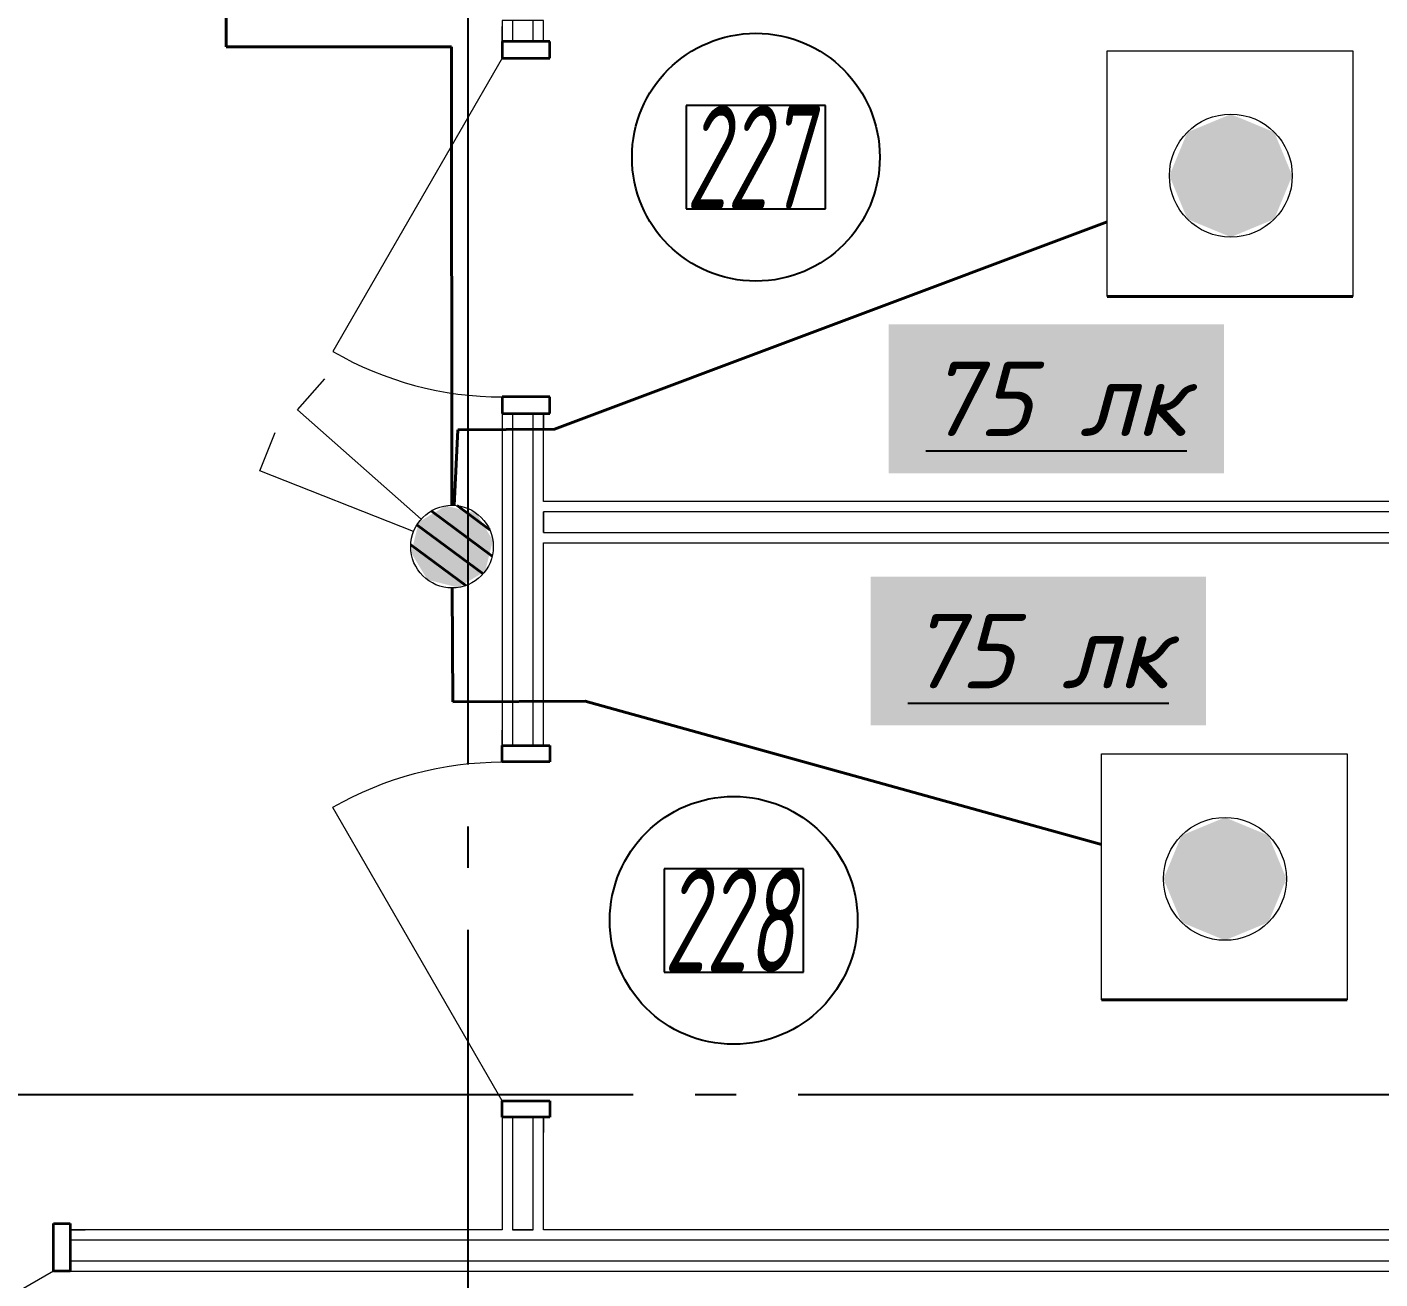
# Model space of a CAD drawing. Header units: millimetres. Extents: x 0 to 1286, y 0 to 420.
# Drawn here: x 267.51 to 300.27, y 155.13 to 185.44 of the extents above; entities that cross this region are included whole.
import ezdxf

# ---------------------------------------------------------------- set-up
doc = ezdxf.new("R2010")
doc.units = ezdxf.units.MM
doc.linetypes.add('ГОСТ 2.303 5', pattern=[24, 20, -1.5, 1, -1.5])
for name, color, linetype in [('Viewport2ForCustomObjects_0', 7, 'Continuous'), ('Номер помещения', 7, 'Continuous'), ('СПКБ-0000-000-АР#002$0$Двери ArchiCAD', 7, 'Continuous'), ('СПКБ-0000-000-АР#002$0$Стены', 7, 'Continuous'), ('Строительные оси', 7, 'Continuous'), ('ЭО_РАБОЧЕЕ ОСВЕЩЕНИЕ', 7, 'Continuous')]:
    doc.layers.add(name, color=color, linetype=linetype)
for name, color, linetype, lineweight, true_color in [('СПКБ-0000-000-АР#002$0$Двери ArchiCAD_Ном._пера__161', 7, 'Continuous', 13, 0xe11606), ('СПКБ-0000-000-АР#002$0$Двери ArchiCAD_Ном._пера__23', 7, 'Continuous', 35, 0xff6600), ('СПКБ-0000-000-АР#002$0$Двери ArchiCAD_Ном._пера__3', 7, 'Continuous', 18, 0xff6600), ('СПКБ-0000-000-АР#002$0$Стены_Ном._пера__161', 7, 'Continuous', 13, 0xe11606)]:
    doc.layers.add(name, color=color, linetype=linetype, lineweight=lineweight, true_color=true_color)
doc.styles.add('1.8', font='isocpeui.ttf', dxfattribs={"height": 1.8})
doc.styles.add('CustomTextStyle34', font='isocpeui.ttf', dxfattribs={"width": 0.581008, "height": 2.5})
doc.styles.add('CustomTextStyle35', font='isocpeui.ttf', dxfattribs={"width": 0.592404, "height": 2.5})
pattern_1 = [(0, (0, 0), (0, 75), [0, -75])]

# ---------------------------------------------------------------- blocks, each defined once
blk = doc.blocks.new('*E728')
at = {"layer": 'Номер помещения', "color": 7, "linetype": 'Continuous', "true_color": 0xffffff}
for p, q in [((-50.908, 62.806), (-54.283, 62.806)), ((-54.283, 62.806), (-54.283, 60.306)), ((-50.908, 60.306), (-50.908, 62.806)), ((-54.283, 60.306), (-50.908, 60.306)), ((-54.283, 60.306), (-54.283, 60.306)), ((-51.445, 44.333), (-54.82, 44.333)), ((-54.82, 44.333), (-54.82, 41.833)), ((-51.445, 41.833), (-51.445, 44.333)), ((-54.82, 41.833), (-51.445, 41.833)), ((-54.82, 41.833), (-54.82, 41.833))]:
    blk.add_line(p, q, dxfattribs=at)
at = {"layer": 'Номер помещения', "color": 6, "linetype": 'Continuous'}
for centre in [(-52.595, 61.556), (-53.133, 43.083)]:
    blk.add_circle(centre, 3, dxfattribs=at)
at = {"layer": 'Строительные оси', "color": 3, "linetype": 'ГОСТ 2.303 5', "lineweight": 25}
for p, q in [((-59.569, 258.857), (-59.569, -45.143)), ((280.431, 38.857), (-283.569, 38.857))]:
    blk.add_line(p, q, dxfattribs=at)
at = {"layer": 'ЭО_РАБОЧЕЕ ОСВЕЩЕНИЕ', "color": 5, "lineweight": 40}
for p, q in [((-65.418, 73.727), (-65.418, 64.231)), ((-65.418, 64.231), (-59.966, 64.231)), ((-59.966, 64.231), (-59.954, 53.13)), ((-44.087, 59.989), (-57.474, 54.974)), ((-38.137, 58.184), (-44.087, 58.184)), ((-59.809, 54.957), (-59.902, 53.129)), ((-57.474, 54.974), (-59.809, 54.957)), ((-59.039, 52.537), (-59.83, 53.123)), ((-58.98, 51.9), (-60.457, 52.994)), ((-59.201, 51.471), (-60.802, 52.657)), ((-59.618, 51.188), (-60.952, 52.175)), ((-59.947, 51.13), (-59.931, 48.37)), ((-59.931, 48.37), (-56.731, 48.388)), ((-56.731, 48.388), (-44.229, 44.918)), ((-38.279, 41.162), (-44.229, 41.162))]:
    blk.add_line(p, q, dxfattribs=at)
at = {"layer": 'ЭО_РАБОЧЕЕ ОСВЕЩЕНИЕ', "color": 7, "lineweight": 0}
for p, q in [((-44.087, 64.134), (-38.137, 64.134)), ((-44.087, 58.184), (-44.087, 64.134)), ((-38.137, 64.134), (-38.137, 58.184)), ((-63.696, 55.445), (-63.033, 56.194)), ((-60.701, 52.793), (-63.696, 55.445)), ((-64.604, 53.965), (-64.237, 54.895)), ((-60.883, 52.497), (-64.604, 53.965)), ((-44.229, 47.112), (-38.279, 47.112)), ((-44.229, 41.162), (-44.229, 47.112)), ((-38.279, 47.112), (-38.279, 41.162))]:
    blk.add_line(p, q, dxfattribs=at)
for centre, radius in [((-41.095, 61.11), 1.488), ((-59.953, 52.13), 1), ((-41.236, 44.088), 1.488)]:
    blk.add_circle(centre, radius, dxfattribs=at)
at = {"layer": 'ЭО_РАБОЧЕЕ ОСВЕЩЕНИЕ', "color": 5, "lineweight": 0}
for points in [[(-41.095, 62.597), (-42.147, 62.161), (-40.043, 62.161)], [(-42.147, 62.161), (-42.583, 61.11), (-39.608, 61.11)], [(-42.147, 62.161), (-40.043, 62.161), (-39.608, 61.11)], [(-42.583, 61.11), (-42.147, 60.058), (-40.043, 60.058)], [(-42.583, 61.11), (-39.608, 61.11), (-40.043, 60.058)], [(-42.147, 60.058), (-40.043, 60.058), (-41.095, 59.622)], [(-60.1, 53.119), (-60.409, 52.934), (-59.358, 52.934)], [(-60.409, 52.934), (-60.756, 52.725), (-59.233, 52.725)], [(-60.409, 52.934), (-59.358, 52.934), (-59.233, 52.725)], [(-60.756, 52.725), (-60.868, 52.277), (-58.964, 52.277)], [(-60.756, 52.725), (-59.233, 52.725), (-58.964, 52.277)], [(-60.868, 52.277), (-60.942, 51.983), (-59.037, 51.983)], [(-60.868, 52.277), (-58.964, 52.277), (-59.037, 51.983)], [(-60.942, 51.983), (-60.673, 51.535), (-59.149, 51.535)], [(-60.942, 51.983), (-59.037, 51.983), (-59.149, 51.535)], [(-60.673, 51.535), (-60.548, 51.327), (-59.496, 51.327)], [(-60.673, 51.535), (-59.149, 51.535), (-59.496, 51.327)], [(-60.548, 51.327), (-59.496, 51.327), (-59.805, 51.141)], [(-41.236, 45.575), (-42.288, 45.139), (-40.184, 45.139)], [(-42.288, 45.139), (-42.724, 44.088), (-39.749, 44.088)], [(-42.288, 45.139), (-40.184, 45.139), (-39.749, 44.088)], [(-42.724, 44.088), (-42.288, 43.036), (-40.184, 43.036)], [(-42.724, 44.088), (-39.749, 44.088), (-40.184, 43.036)], [(-42.288, 43.036), (-40.184, 43.036), (-41.236, 42.6)]]:
    blk.add_solid(points, dxfattribs=at)
at = {"layer": 'Номер помещения', "linetype": 'Continuous'}
for s, style, width, p in [('227', 'CustomTextStyle34', 0.581008, (-54.283, 60.306)), ('228', 'CustomTextStyle35', 0.592404, (-54.82, 41.833))]:
    blk.add_text(s, height=2.5, dxfattribs=dict(at, style=style, width=width)).set_placement(p)
blk = doc.blocks.new('СПКБ-0000-000-АР#002$0$Однопольная Дверь 19_3')
at = {"layer": 'СПКБ-0000-000-АР#002$0$Двери ArchiCAD_Ном._пера__161', "color": 12, "linetype": 'Continuous', "lineweight": 13, "true_color": 0xe11606}
for p, q in [((-450, 0), (-487, 0)), ((-450, 0), (-450, -25)), ((450, 0), (450, -25)), ((450, 0), (487, 0)), ((-450, -25), (-450, -75)), ((450, -25), (450, -75)), ((-450, -75), (-450, -100)), ((450, -75), (450, -100)), ((-450, -100), (-487, -100)), ((450, -100), (487, -100))]:
    blk.add_line(p, q, dxfattribs=at)
at = {"layer": 'СПКБ-0000-000-АР#002$0$Двери ArchiCAD_Ном._пера__23', "color": 30, "linetype": 'Continuous', "lineweight": 35, "true_color": 0xff6600}
for p, q in [((-410, 0), (-450, 0)), ((-450, 0), (-450, -115)), ((-410, -115), (-410, 0)), ((450, 0), (410, 0)), ((410, 0), (410, -115)), ((450, -115), (450, 0)), ((-450, -115), (-410, -115)), ((410, -115), (450, -115))]:
    blk.add_line(p, q, dxfattribs=at)
at = {"layer": 'СПКБ-0000-000-АР#002$0$Двери ArchiCAD_Ном._пера__3', "color": 30, "linetype": 'Continuous', "lineweight": 18, "true_color": 0xff6600}
blk.add_line((410, 0), (-300.1, 410), dxfattribs=at)
blk.add_arc((410, 0), 820, 150, 180, dxfattribs=at)
blk = doc.blocks.new('СПКБ-0000-000-АР#002$0$Стена_72', base_point=(-5773.6, 6486.7))
at = {"layer": 'СПКБ-0000-000-АР#002$0$Стены_Ном._пера__161', "linetype": 'Continuous', "lineweight": 13, "true_color": 0xe11606}
h = blk.add_hatch(dxfattribs=at)
h.set_pattern_fill('ГИПС', color=12, style=0, pattern_type=2)
h.set_pattern_definition(pattern_1)
h.paths.add_polyline_path([(-5873.6, 6486.7), (-5873.6, 6435.3), (-5848.6, 6435.3), (-5848.6, 6486.7)])
h = blk.add_hatch(dxfattribs=at)
h.set_pattern_fill('ГИПС', color=12, style=0, pattern_type=2)
h.set_pattern_definition(pattern_1)
h.paths.add_polyline_path([(-5798.6, 6486.7), (-5798.6, 6435.3), (-5773.6, 6435.3), (-5773.6, 6486.7)])
h = blk.add_hatch(dxfattribs=at)
h.set_pattern_fill('ГИПС', color=12, style=0, pattern_type=2)
h.set_pattern_definition(pattern_1)
h.paths.add_polyline_path([(-5873.6, 5535.3), (-5873.6, 4731.8), (-5848.6, 4731.8), (-5848.6, 5535.3)])
h = blk.add_hatch(dxfattribs=at)
h.set_pattern_fill('ГИПС', color=12, style=0, pattern_type=2)
h.set_pattern_definition(pattern_1)
h.paths.add_polyline_path([(-5798.6, 5535.3), (-5798.6, 4731.8), (-5773.6, 4731.8), (-5773.6, 5535.3)])
h = blk.add_hatch(dxfattribs=at)
h.set_pattern_fill('ГИПС', color=12, style=0, pattern_type=2)
h.set_pattern_definition(pattern_1)
h.paths.add_polyline_path([(-5873.6, 3831.8), (-5873.6, 3559.3), (-5848.6, 3559.3), (-5848.6, 3831.8)])
h = blk.add_hatch(dxfattribs=at)
h.set_pattern_fill('ГИПС', color=12, style=0, pattern_type=2)
h.set_pattern_definition(pattern_1)
h.paths.add_polyline_path([(-5798.6, 3831.8), (-5798.6, 3559.3), (-5773.6, 3559.3), (-5773.6, 3831.8)])
at = {"layer": 'СПКБ-0000-000-АР#002$0$Стены_Ном._пера__161', "color": 12, "linetype": 'Continuous', "lineweight": 13, "true_color": 0xe11606}
for p, q in [((-5848.6, 6486.7), (-5848.6, 6435.3)), ((-5798.6, 6435.3), (-5798.6, 6486.7)), ((-5873.6, 6435.3), (-5873.6, 6472.3)), ((-5773.6, 6435.3), (-5773.6, 6472.3)), ((-5873.6, 6435.3), (-5848.6, 6435.3)), ((-5848.6, 6435.3), (-5798.6, 6435.3)), ((-5798.6, 6435.3), (-5773.6, 6435.3)), ((-5873.6, 5535.3), (-5873.6, 5498.3)), ((-5873.6, 5535.3), (-5848.6, 5535.3)), ((-5848.6, 5535.3), (-5848.6, 4731.8)), ((-5848.6, 5535.3), (-5798.6, 5535.3)), ((-5798.6, 4731.8), (-5798.6, 5535.3)), ((-5798.6, 5535.3), (-5773.6, 5535.3)), ((-5773.6, 5535.3), (-5773.6, 5498.3)), ((-5873.6, 4731.8), (-5873.6, 4768.8)), ((-5773.6, 4731.8), (-5773.6, 4768.8)), ((-5873.6, 4731.8), (-5848.6, 4731.8)), ((-5848.6, 4731.8), (-5798.6, 4731.8)), ((-5798.6, 4731.8), (-5773.6, 4731.8)), ((-5873.6, 3831.8), (-5873.6, 3794.8)), ((-5873.6, 3831.8), (-5848.6, 3831.8)), ((-5848.6, 3831.8), (-5848.6, 3559.3)), ((-5848.6, 3831.8), (-5798.6, 3831.8)), ((-5798.6, 3559.3), (-5798.6, 3831.8)), ((-5798.6, 3831.8), (-5773.6, 3831.8)), ((-5773.6, 3831.8), (-5773.6, 3794.8))]:
    blk.add_line(p, q, dxfattribs=at)
at = {"layer": 'СПКБ-0000-000-АР#002$0$Стены_Ном._пера__161', "color": 12, "linetype": 'Continuous', "lineweight": 13, "true_color": 0xe11606, "flags": 128}
for points in [[(-5873.6, 6486.7), (-5873.6, 6435.3)], [(-5773.6, 6486.7), (-5873.6, 6486.7)], [(-5773.6, 6435.3), (-5773.6, 6486.7)], [(-5873.6, 5535.3), (-5873.6, 4731.8)], [(-5773.6, 5322.2), (-5773.6, 5535.3)], [(-5773.6, 5247.2), (-5773.6, 5297.2)], [(-5773.6, 4731.8), (-5773.6, 5222.2)], [(-5873.6, 3831.8), (-5873.6, 3559.3)], [(-5773.6, 3559.3), (-5773.6, 3831.8)], [(-5848.6, 3559.3), (-5798.6, 3559.3)]]:
    blk.add_lwpolyline(points, dxfattribs=at)
at = {"layer": 'СПКБ-0000-000-АР#002$0$Двери ArchiCAD', "color": 21, "linetype": 'Continuous', "lineweight": 18, "true_color": 0xff9955, "zscale": 1000, "rotation": 90.00017331729121}
blk.add_blockref('СПКБ-0000-000-АР#002$0$Однопольная Дверь 19_3', (-5873.6, 5985.3), dxfattribs=at)
at = {"layer": 'СПКБ-0000-000-АР#002$0$Двери ArchiCAD', "color": 21, "linetype": 'Continuous', "lineweight": 18, "true_color": 0xff9955, "xscale": -0.9999999999999997, "zscale": 1000, "rotation": 90.00017331729121}
blk.add_blockref('СПКБ-0000-000-АР#002$0$Однопольная Дверь 19_3', (-5873.6, 4281.8), dxfattribs=at)
blk = doc.blocks.new('СПКБ-0000-000-АР#002$0$Двупольная Дверь 19_3')
at = {"layer": 'СПКБ-0000-000-АР#002$0$Двери ArchiCAD_Ном._пера__161', "color": 12, "linetype": 'Continuous', "lineweight": 13, "true_color": 0xe11606}
for p, q in [((-650, 0), (-687, 0)), ((-650, 0), (-650, -25)), ((650, 0), (650, -25)), ((650, 0), (687, 0)), ((-650, -25), (-650, -75)), ((650, -25), (650, -75)), ((-650, -75), (-650, -100)), ((650, -75), (650, -100)), ((-650, -100), (-687, -100)), ((650, -100), (687, -100))]:
    blk.add_line(p, q, dxfattribs=at)
at = {"layer": 'СПКБ-0000-000-АР#002$0$Двери ArchiCAD_Ном._пера__23', "color": 30, "linetype": 'Continuous', "lineweight": 35, "true_color": 0xff6600}
for p, q in [((-610, 0), (-650, 0)), ((-650, 0), (-650, -115)), ((-610, -115), (-610, 0)), ((650, 0), (610, 0)), ((610, 0), (610, -115)), ((650, -115), (650, 0)), ((-650, -115), (-610, -115)), ((610, -115), (650, -115))]:
    blk.add_line(p, q, dxfattribs=at)
at = {"layer": 'СПКБ-0000-000-АР#002$0$Двери ArchiCAD_Ном._пера__3', "color": 30, "linetype": 'Continuous', "lineweight": 18, "true_color": 0xff6600}
for p, q in [((-610, 0), (-81.7, 305)), ((610, 0), (81.7, 305))]:
    blk.add_line(p, q, dxfattribs=at)
for centre, start, end in [((-610, 0), 0, 30), ((610, 0), 150, 180)]:
    blk.add_arc(centre, 610, start, end, dxfattribs=at)
blk = doc.blocks.new('СПКБ-0000-000-АР#002$0$Стена_74', base_point=(-2473.6, 3459.3))
at = {"layer": 'СПКБ-0000-000-АР#002$0$Стены_Ном._пера__161', "linetype": 'Continuous', "lineweight": 13, "true_color": 0xe11606}
h = blk.add_hatch(dxfattribs=at)
h.set_pattern_fill('ГИПС', color=12, style=0, pattern_type=2)
h.set_pattern_definition(pattern_1)
h.paths.add_polyline_path([(-2473.6, 3559.3), (-6920.2, 3559.3), (-6920.2, 3534.3), (-2448.6, 3534.3)])
h = blk.add_hatch(dxfattribs=at)
h.set_pattern_fill('ГИПС', color=12, style=0, pattern_type=2)
h.set_pattern_definition(pattern_1)
h.paths.add_polyline_path([(-6920.2, 3459.3), (-2373.6, 3459.3), (-2398.6, 3484.3), (-6920.2, 3484.3)])
at = {"layer": 'СПКБ-0000-000-АР#002$0$Стены_Ном._пера__161', "color": 12, "linetype": 'Continuous', "lineweight": 13, "true_color": 0xe11606}
for p, q in [((-6920.2, 3559.3), (-6883.2, 3559.3)), ((-6920.2, 3534.3), (-6920.2, 3559.3)), ((-2448.6, 3534.3), (-6920.2, 3534.3)), ((-6920.2, 3484.3), (-6920.2, 3534.3)), ((-6920.2, 3484.3), (-2398.6, 3484.3)), ((-6920.2, 3459.3), (-6920.2, 3484.3)), ((-6920.2, 3459.3), (-6883.2, 3459.3))]:
    blk.add_line(p, q, dxfattribs=at)
at = {"layer": 'СПКБ-0000-000-АР#002$0$Стены_Ном._пера__161', "color": 12, "linetype": 'Continuous', "lineweight": 13, "true_color": 0xe11606, "flags": 128}
for points in [[(-5873.6, 3559.3), (-6920.2, 3559.3)], [(-5798.6, 3559.3), (-5848.6, 3559.3)], [(-2473.6, 3559.3), (-5773.6, 3559.3)], [(-6920.2, 3459.3), (-2373.6, 3459.3)]]:
    blk.add_lwpolyline(points, dxfattribs=at)
at = {"layer": 'СПКБ-0000-000-АР#002$0$Двери ArchiCAD', "color": 21, "linetype": 'Continuous', "lineweight": 18, "true_color": 0xff9955, "xscale": -1, "zscale": 1000, "rotation": 180}
blk.add_blockref('СПКБ-0000-000-АР#002$0$Двупольная Дверь 19_3', (-7570.2, 3459.3), dxfattribs=at)
blk = doc.blocks.new('СПКБ-0000-000-АР#002$0$Стена_75', base_point=(-2473.6, 5222.2))
at = {"layer": 'СПКБ-0000-000-АР#002$0$Стены_Ном._пера__161', "linetype": 'Continuous', "lineweight": 13, "true_color": 0xe11606}
h = blk.add_hatch(dxfattribs=at)
h.set_pattern_fill('ГИПС', color=12, style=0, pattern_type=2)
h.set_pattern_definition(pattern_1)
h.paths.add_polyline_path([(-2473.6, 5322.2), (-5773.6, 5322.2), (-5773.6, 5297.2), (-2473.6, 5297.2)])
h = blk.add_hatch(dxfattribs=at)
h.set_pattern_fill('ГИПС', color=12, style=0, pattern_type=2)
h.set_pattern_definition(pattern_1)
h.paths.add_polyline_path([(-5773.6, 5222.2), (-2473.6, 5222.2), (-2473.6, 5247.2), (-5773.6, 5247.2)])
at = {"layer": 'СПКБ-0000-000-АР#002$0$Стены_Ном._пера__161', "color": 12, "linetype": 'Continuous', "lineweight": 13, "true_color": 0xe11606}
for p, q in [((-2473.6, 5297.2), (-5773.6, 5297.2)), ((-5773.6, 5247.2), (-2473.6, 5247.2))]:
    blk.add_line(p, q, dxfattribs=at)
at = {"layer": 'СПКБ-0000-000-АР#002$0$Стены_Ном._пера__161', "color": 12, "linetype": 'Continuous', "lineweight": 13, "true_color": 0xe11606, "flags": 128}
for points in [[(-2473.6, 5322.2), (-5773.6, 5322.2)], [(-5773.6, 5297.2), (-5773.6, 5247.2)], [(-5773.6, 5222.2), (-2473.6, 5222.2)]]:
    blk.add_lwpolyline(points, dxfattribs=at)
blk = doc.blocks.new('*E727')
at = {"layer": 'СПКБ-0000-000-АР#002$0$Стены', "color": 12, "lineweight": 13, "true_color": 0xe11606, "xscale": 0.01, "yscale": 0.01, "zscale": 0.01}
for name, p in [('СПКБ-0000-000-АР#002$0$Стена_72', (218.582, 113.525)), ('СПКБ-0000-000-АР#002$0$Стена_75', (251.582, 100.88)), ('СПКБ-0000-000-АР#002$0$Стена_74', (251.582, 83.25))]:
    blk.add_blockref(name, p, dxfattribs=at)

msp = doc.modelspace()

# ---------------------------------------------------------------- block references
msp.add_blockref('*E727', (61.438, 72.071))
at = {"layer": 'Viewport2ForCustomObjects_0'}
msp.add_blockref('*E728', (337.756, 120.729), dxfattribs=at)

# ---------------------------------------------------------------- texts
at = {"layer": 'ЭО_РАБОЧЕЕ ОСВЕЩЕНИЕ', "char_height": 1.8, "attachment_point": 5, "style": '1.8', "bg_fill": 1, "box_fill_scale": 1.5, "bg_fill_color": 7, "bg_fill_true_color": 16777215, "bg_fill_transparency": 0}
for insert in [(292.437, 176.437), (291.999, 170.33)]:
    msp.add_mtext('{\\L75 лк}', dxfattribs=dict(at, insert=insert))

doc.saveas('drawing.dxf')
